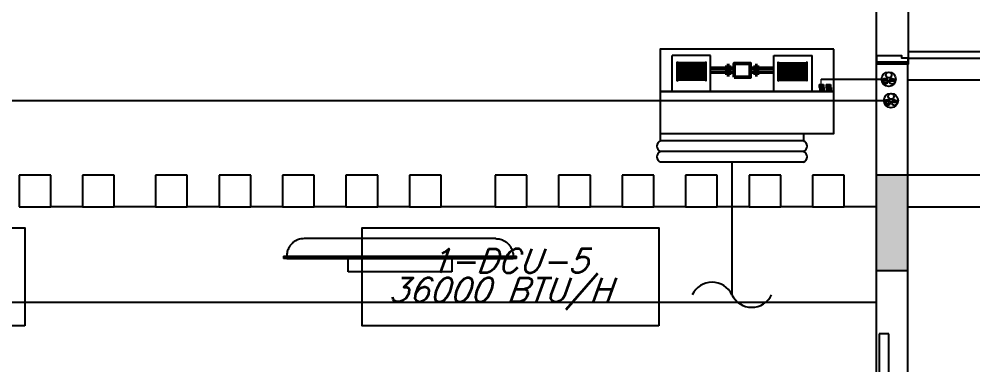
# Model space of a CAD drawing. Header units: metres. Extents: x -658 to -58, y -713 to -118.
# Drawn here: x -98.85 to -92.84, y -134.75 to -132.57 of the extents above; entities that cross this region are included whole.
import ezdxf
from ezdxf.enums import TextEntityAlignment as Align

# ---------------------------------------------------------------- set-up
doc = ezdxf.new("R2010")
doc.units = ezdxf.units.M
doc.header["$LTSCALE"] = 100
doc.linetypes.add('251$0$HIDDEN', pattern=[0.375, 0.25, -0.125])
for name, color, linetype in [('cw', 4, 'Continuous'), ('DCUT', 7, 'Continuous'), ('DIM-in', 5, 'Continuous'), ('DUCT', 4, 'Continuous'), ('FAN-COIL', 7, 'Continuous'), ('plan', 8, 'Continuous'), ('REF-PIPE', 6, 'Continuous'), ('TEXT AC', 7, 'Continuous')]:
    doc.layers.add(name, color=color, linetype=linetype)
doc.layers.add('Wall', color=7, linetype='Continuous', lineweight=50)
doc.styles.add('rss_dim1', font='romans.shx')

# ---------------------------------------------------------------- blocks, each defined once
blk = doc.blocks.new('TV - Flat Screen - 1270mm-598457-الدور الارضي')
for p, q in [((0.5997, 0.0585), (-0.6076, 0.0585)), ((-0.7376, -0.0515), (-0.7376, -0.0665)), ((-0.7376, -0.0515), (-0.7226, -0.0515)), ((-0.7226, -0.0515), (0.7147, -0.0515)), ((0.7147, -0.0515), (0.7297, -0.0515)), ((0.7297, -0.0665), (0.7297, -0.0515)), ((-0.7226, -0.0665), (-0.7376, -0.0665)), ((0.7147, -0.0665), (-0.7226, -0.0665)), ((-0.7176, -0.0665), (-0.7176, -0.0695)), ((0.7097, -0.0695), (-0.7176, -0.0695)), ((-0.3308, -0.1515), (-0.3308, -0.0695)), ((0.3229, -0.0695), (0.3229, -0.1515)), ((0.7097, -0.0695), (0.7097, -0.0665)), ((0.7297, -0.0665), (0.7147, -0.0665)), ((0.3229, -0.1515), (-0.3308, -0.1515))]:
    blk.add_line(p, q)
for points in [[(-0.6076, 0.0585), (-0.6125, 0.0585), (-0.6222, 0.0579), (-0.6361, 0.0551), (-0.6475, 0.0512), (-0.6563, 0.0473), (-0.6627, 0.0439), (-0.6687, 0.0401), (-0.6746, 0.0359), (-0.6802, 0.0313), (-0.6855, 0.0264), (-0.6903, 0.0211), (-0.6949, 0.0156), (-0.6992, 0.0097), (-0.7042, 0.0015), (-0.7095, -0.0092), (-0.7157, -0.0275), (-0.7176, -0.0419), (-0.7176, -0.0515)], [(0.5997, 0.0585), (0.6045, 0.0585), (0.6141, 0.0579), (0.6283, 0.0551), (0.6397, 0.0512), (0.6484, 0.0473), (0.6548, 0.0439), (0.6609, 0.0401), (0.6667, 0.0359), (0.6723, 0.0313), (0.6776, 0.0264), (0.6825, 0.0211), (0.6871, 0.0156), (0.6912, 0.0097), (0.6963, 0.0015), (0.7016, -0.0092), (0.7078, -0.0275), (0.7097, -0.0419), (0.7097, -0.0515)]]:
    blk.add_open_spline(points, degree=3, knots=[0, 0, 0, 0, 0.083333, 0.166667, 0.25, 0.291667, 0.333333, 0.375, 0.416667, 0.458333, 0.5, 0.541667, 0.583333, 0.625, 0.666667, 0.75, 0.833333, 1, 1, 1, 1])
blk = doc.blocks.new('*U114')
for points in [[(79, 916), (79, 100), (39, 100), (39, 916)], [(0, -100), (14, -100), (14, 100), (0, 100)], [(900, -100), (886, -100), (886, 100), (900, 100)]]:
    blk.add_lwpolyline(points, close=True)
at = {"ltscale": 0.25}
for points in [[(900, 100), (0, 100)], [(0, -100), (900, -100)]]:
    blk.add_lwpolyline(points, dxfattribs=at)
at = {"flags": 128}
for points in [[(14, -100), (14, 100), (14, 100), (39, 100), (39, 60), (52, 60), (52, -100)], [(886, -100), (886, 100), (886, 100), (861, 100), (861, 60), (848, 60), (848, -100), (886, -100)]]:
    blk.add_lwpolyline(points, close=True, dxfattribs=at)
at = {"ltscale": 0.25}
blk.add_arc((38.2, 88.8), 822.9, 0.40319, 87.18918, dxfattribs=at)
blk = doc.blocks.new('GREGRERGREGRE')
h = blk.add_hatch(color=256)
h.dxf.hatch_style = 1
h.paths.add_polyline_path([(-212.2055, -134.1512), (-212.0055, -134.1512), (-212.0055, -133.5512), (-212.2055, -133.5512)])
blk.add_lwpolyline([(-212.2055, -134.1512), (-212.0055, -134.1512), (-212.0055, -133.5512), (-212.2055, -133.5512)], close=True)
blk = doc.blocks.new('A$Cc2be8e3e')
at = {"layer": 'plan'}
for p, q in [((-23.8035, 15.6095), (-24.0035, 15.6095)), ((-24.0035, 15.6095), (-24.0035, 12.3095)), ((-23.8035, 14.9095), (-23.8035, 15.6095)), ((-22.6035, 15.5095), (-23.8035, 15.5095)), ((-29.2035, 14.9095), (-29.4035, 14.9095)), ((-29.4035, 14.9095), (-29.4035, 14.7095)), ((-29.2035, 14.7095), (-29.2035, 14.9095)), ((-28.8035, 14.9095), (-29.0035, 14.9095)), ((-29.0035, 14.9095), (-29.0035, 14.7095)), ((-28.8035, 14.7095), (-28.8035, 14.9095)), ((-28.3435, 14.9095), (-28.5435, 14.9095)), ((-28.5435, 14.9095), (-28.5435, 14.7095)), ((-28.3435, 14.7095), (-28.3435, 14.9095)), ((-27.9435, 14.9095), (-28.1435, 14.9095)), ((-28.1435, 14.9095), (-28.1435, 14.7095)), ((-27.9435, 14.7095), (-27.9435, 14.9095)), ((-27.5435, 14.9095), (-27.7435, 14.9095)), ((-27.7435, 14.9095), (-27.7435, 14.7095)), ((-27.5435, 14.7095), (-27.5435, 14.9095)), ((-27.1435, 14.9095), (-27.3435, 14.9095)), ((-27.3435, 14.9095), (-27.3435, 14.7095)), ((-27.1435, 14.7095), (-27.1435, 14.9095)), ((-26.7435, 14.9095), (-26.9435, 14.9095)), ((-26.9435, 14.9095), (-26.9435, 14.7095)), ((-26.7435, 14.7095), (-26.7435, 14.9095)), ((-26.2035, 14.9095), (-26.4035, 14.9095)), ((-26.4035, 14.9095), (-26.4035, 14.7095)), ((-26.2035, 14.7095), (-26.2035, 14.9095)), ((-25.8035, 14.9095), (-26.0035, 14.9095)), ((-26.0035, 14.9095), (-26.0035, 14.7095)), ((-25.8035, 14.7095), (-25.8035, 14.9095)), ((-25.4035, 14.9095), (-25.6035, 14.9095)), ((-25.6035, 14.9095), (-25.6035, 14.7095)), ((-25.4035, 14.7095), (-25.4035, 14.9095)), ((-25.0035, 14.9095), (-25.2035, 14.9095)), ((-25.2035, 14.9095), (-25.2035, 14.7095)), ((-25.0035, 14.7095), (-25.0035, 14.9095)), ((-24.6035, 14.9095), (-24.8035, 14.9095)), ((-24.8035, 14.9095), (-24.8035, 14.7095)), ((-24.6035, 14.7095), (-24.6035, 14.9095)), ((-24.2035, 14.9095), (-24.4035, 14.9095)), ((-24.4035, 14.9095), (-24.4035, 14.7095)), ((-24.2035, 14.7095), (-24.2035, 14.9095)), ((-22.0035, 14.9095), (-23.8035, 14.9095)), ((-29.4035, 14.7095), (-29.2035, 14.7095)), ((-29.0035, 14.7095), (-29.2035, 14.7095)), ((-29.0035, 14.7095), (-28.8035, 14.7095)), ((-28.5435, 14.7095), (-28.8035, 14.7095)), ((-28.5435, 14.7095), (-28.3435, 14.7095)), ((-28.1435, 14.7095), (-28.3435, 14.7095)), ((-28.1435, 14.7095), (-27.9435, 14.7095)), ((-27.7435, 14.7095), (-27.9435, 14.7095)), ((-27.7435, 14.7095), (-27.5435, 14.7095)), ((-27.3435, 14.7095), (-27.5435, 14.7095)), ((-27.3435, 14.7095), (-27.1435, 14.7095)), ((-26.9435, 14.7095), (-27.1435, 14.7095)), ((-26.9435, 14.7095), (-26.7435, 14.7095)), ((-26.4035, 14.7095), (-26.7435, 14.7095)), ((-26.4035, 14.7095), (-26.2035, 14.7095)), ((-26.0035, 14.7095), (-26.2035, 14.7095)), ((-26.0035, 14.7095), (-25.8035, 14.7095)), ((-25.6035, 14.7095), (-25.8035, 14.7095)), ((-25.6035, 14.7095), (-25.4035, 14.7095)), ((-25.2035, 14.7095), (-25.4035, 14.7095)), ((-25.2035, 14.7095), (-25.0035, 14.7095)), ((-24.8035, 14.7095), (-25.0035, 14.7095)), ((-24.8035, 14.7095), (-24.6035, 14.7095)), ((-24.4035, 14.7095), (-24.6035, 14.7095)), ((-24.4035, 14.7095), (-24.2035, 14.7095)), ((-24.0035, 14.7095), (-24.2035, 14.7095)), ((-23.8035, 14.7095), (-21.3035, 14.7095)), ((-23.8035, 12.3095), (-23.8035, 14.7095)), ((-29.8035, 14.1095), (-24.0035, 14.1095)), ((-23.9235, 13.9095), (-23.9835, 13.9095)), ((-23.9835, 13.9095), (-23.9835, 12.3095)), ((-23.9235, 12.3095), (-23.9235, 13.9095))]:
    blk.add_line(p, q, dxfattribs=at)
for name, p in [('GREGRERGREGRE', (188.202, 148.4607)), ('TV - Flat Screen - 1270mm-598457-الدور الارضي', (-26.9996, 14.451))]:
    blk.add_blockref(name, p, dxfattribs=at)
at = {"layer": 'plan', "xscale": -0.001, "yscale": 0.001, "zscale": 0.001, "rotation": 270}
blk.add_blockref('*U114', (-23.901, 15.6095), dxfattribs=at)
blk = doc.blocks.new('CCD32')
at = {"layer": 'DCUT', "color": 220, "linetype": '251$0$HIDDEN', "lineweight": -2}
blk.add_line((-0.6231, -0.5404), (-0.6231, -0.5799), dxfattribs=at)
at = {"layer": 'DCUT'}
for points in [[(-0.71, -0.79), (0.5, -0.79), (0.5, -0.2), (-0.71, -0.2)], [(-0.71, -0.495), (0.5, -0.495), (0.5, -0.2), (-0.71, -0.2)]]:
    blk.add_lwpolyline(points, close=True, dxfattribs=at)
at = {"layer": 'DIM-in', "color": 0}
blk.add_line((0.5, -0.495), (-0.71, -0.495), dxfattribs=at)
at = {"layer": 'DUCT'}
for p, q in [((-0.5, 0), (0.5, 0)), ((-0.5, -0.075), (0.5, -0.075)), ((-0.5, -0.2), (-0.5, -0.15)), ((-0.5, -0.15), (0.5, -0.15)), ((0.5, -0.2), (0.5, -0.15)), ((-0.6916, -0.5168), (-0.6916, -0.495)), ((-0.6647, -0.5168), (-0.6916, -0.5168)), ((-0.6916, -0.5212), (-0.6916, -0.5168)), ((-0.66, -0.5212), (-0.6916, -0.5212)), ((-0.6888, -0.5168), (-0.6888, -0.495)), ((-0.6884, -0.5168), (-0.6884, -0.495)), ((-0.6615, -0.5168), (-0.6884, -0.5168)), ((-0.6884, -0.5212), (-0.6884, -0.5168)), ((-0.6568, -0.5212), (-0.6884, -0.5212)), ((-0.6869, -0.543), (-0.6869, -0.5212)), ((-0.6856, -0.5168), (-0.6856, -0.495)), ((-0.6837, -0.543), (-0.6837, -0.5212)), ((-0.6833, -0.4994), (-0.6833, -0.5147)), ((-0.682, -0.5244), (-0.682, -0.5397)), ((-0.6801, -0.4994), (-0.6801, -0.5147)), ((-0.6788, -0.5244), (-0.6788, -0.5397)), ((-0.6758, -0.5404), (-0.6758, -0.5244)), ((-0.6757, -0.4964), (-0.6757, -0.5141)), ((-0.6726, -0.5404), (-0.6726, -0.5244)), ((-0.6725, -0.4964), (-0.6725, -0.5141)), ((-0.6709, -0.5149), (-0.6709, -0.4971)), ((-0.6677, -0.5149), (-0.6677, -0.4971)), ((-0.6671, -0.5246), (-0.6671, -0.5404)), ((-0.6647, -0.5168), (-0.6647, -0.495)), ((-0.6647, -0.5168), (-0.6647, -0.5212)), ((-0.6639, -0.5246), (-0.6639, -0.5404)), ((-0.6615, -0.5168), (-0.6615, -0.495)), ((-0.6615, -0.5168), (-0.6615, -0.5212)), ((-0.66, -0.543), (-0.66, -0.5212)), ((-0.6568, -0.543), (-0.6568, -0.5212)), ((-0.6443, -0.5168), (-0.6443, -0.495)), ((-0.6175, -0.5168), (-0.6443, -0.5168)), ((-0.6443, -0.5212), (-0.6443, -0.5168)), ((-0.6128, -0.5212), (-0.6443, -0.5212)), ((-0.6415, -0.5168), (-0.6415, -0.495)), ((-0.6411, -0.5168), (-0.6411, -0.495)), ((-0.6143, -0.5168), (-0.6411, -0.5168)), ((-0.6411, -0.5212), (-0.6411, -0.5168)), ((-0.6096, -0.5212), (-0.6411, -0.5212)), ((-0.6396, -0.543), (-0.6396, -0.5212)), ((-0.6383, -0.5168), (-0.6383, -0.495)), ((-0.6364, -0.543), (-0.6364, -0.5212)), ((-0.636, -0.4994), (-0.636, -0.5147)), ((-0.6347, -0.5244), (-0.6347, -0.5397)), ((-0.6328, -0.4994), (-0.6328, -0.5147)), ((-0.6315, -0.5244), (-0.6315, -0.5397)), ((-0.6285, -0.5404), (-0.6285, -0.5244)), ((-0.6284, -0.4964), (-0.6284, -0.5141)), ((-0.6253, -0.5404), (-0.6253, -0.5244)), ((-0.6252, -0.4964), (-0.6252, -0.5141)), ((-0.6237, -0.5149), (-0.6237, -0.4971)), ((-0.6205, -0.5149), (-0.6205, -0.4971)), ((-0.6199, -0.5246), (-0.6199, -0.5404)), ((-0.6175, -0.5168), (-0.6175, -0.495)), ((-0.6175, -0.5168), (-0.6175, -0.5212)), ((-0.6167, -0.5246), (-0.6167, -0.5404)), ((-0.6143, -0.5168), (-0.6143, -0.495)), ((-0.6143, -0.5168), (-0.6143, -0.5212)), ((-0.6128, -0.543), (-0.6128, -0.5212)), ((-0.6096, -0.543), (-0.6096, -0.5212)), ((-0.66, -0.543), (-0.6869, -0.543)), ((-0.6568, -0.543), (-0.6837, -0.543)), ((-0.6128, -0.543), (-0.6396, -0.543)), ((-0.6096, -0.543), (-0.6364, -0.543))]:
    blk.add_line(p, q, dxfattribs=at)
at = {"layer": 'DUCT', "color": 2, "linetype": 'ByBlock'}
for p, q in [((-0.525, -0.566), (-0.5173, -0.5736)), ((-0.525, -0.566), (-0.525, -0.701)), ((-0.3302, -0.5736), (-0.5173, -0.5736)), ((-0.3302, -0.5736), (-0.5173, -0.5736)), ((-0.5173, -0.5736), (-0.5173, -0.6933)), ((-0.3302, -0.5778), (-0.5173, -0.5778)), ((-0.3302, -0.5902), (-0.5173, -0.5902)), ((-0.3232, -0.5666), (-0.3302, -0.5736)), ((-0.3302, -0.5736), (-0.3302, -0.6933)), ((-0.3225, -0.566), (-0.3225, -0.701)), ((0.179, -0.566), (0.179, -0.701)), ((0.1796, -0.5666), (0.1867, -0.5736)), ((0.1867, -0.5736), (0.3738, -0.5736)), ((0.1867, -0.5736), (0.3738, -0.5736)), ((0.1867, -0.5736), (0.1867, -0.6933)), ((0.1867, -0.5778), (0.3738, -0.5778)), ((0.1867, -0.5902), (0.3738, -0.5902)), ((0.3815, -0.566), (0.3738, -0.5736)), ((0.3738, -0.5736), (0.3738, -0.6933)), ((0.3815, -0.566), (0.3815, -0.701)), ((-0.3302, -0.6026), (-0.5173, -0.6026)), ((-0.3302, -0.6026), (-0.5173, -0.6026)), ((-0.3302, -0.6026), (-0.5173, -0.6026)), ((-0.3302, -0.6149), (-0.5173, -0.6149)), ((-0.3302, -0.6149), (-0.5173, -0.6149)), ((-0.3302, -0.6273), (-0.5173, -0.6273)), ((-0.3302, -0.6397), (-0.5173, -0.6397)), ((-0.3302, -0.6521), (-0.5173, -0.6521)), ((-0.3302, -0.6644), (-0.5173, -0.6644)), ((0.1867, -0.6026), (0.3738, -0.6026)), ((0.1867, -0.6026), (0.3738, -0.6026)), ((0.1867, -0.6026), (0.3738, -0.6026)), ((0.1867, -0.6149), (0.3738, -0.6149)), ((0.1867, -0.6149), (0.3738, -0.6149)), ((0.1867, -0.6273), (0.3738, -0.6273)), ((0.1867, -0.6397), (0.3738, -0.6397)), ((0.1867, -0.6521), (0.3738, -0.6521)), ((0.1867, -0.6644), (0.3738, -0.6644)), ((-0.525, -0.701), (-0.5173, -0.6933)), ((-0.3302, -0.6768), (-0.5173, -0.6768)), ((-0.3302, -0.6892), (-0.5173, -0.6892)), ((-0.3302, -0.6933), (-0.5173, -0.6933)), ((-0.3225, -0.701), (-0.3302, -0.6933)), ((0.179, -0.701), (0.1867, -0.6933)), ((0.1867, -0.6768), (0.3738, -0.6768)), ((0.1867, -0.6892), (0.3738, -0.6892)), ((0.1867, -0.6933), (0.3738, -0.6933)), ((0.3815, -0.701), (0.3738, -0.6933))]:
    blk.add_line(p, q, dxfattribs=at)
at = {"layer": 'DUCT'}
for centre, start, end in [((-0.4825, -0.0375), 115.01689, 244.98311), ((0.4825, -0.0375), 295.01689, 64.98311), ((-0.4825, -0.1125), 115.01689, 244.98311), ((0.4825, -0.1125), 295.01689, 64.98311)]:
    blk.add_arc(centre, 0.0414, start, end, dxfattribs=at)
at = {"layer": 'FAN-COIL'}
for p, q in [((-0.5597, -0.495), (-0.5597, -0.745)), ((-0.293, -0.495), (-0.293, -0.745)), ((0.1495, -0.495), (0.1495, -0.745)), ((0.4162, -0.495), (0.4162, -0.745)), ((-0.293, -0.745), (-0.5597, -0.745)), ((0.1495, -0.745), (0.4162, -0.745))]:
    blk.add_line(p, q, dxfattribs=at)
at = {"layer": 'Wall', "color": 7}
for p, q in [((-0.293, -0.628), (-0.1788, -0.628)), ((-0.293, -0.658), (-0.1788, -0.658)), ((-0.1788, -0.6113), (-0.1616, -0.6113)), ((-0.1788, -0.658), (-0.1788, -0.6113)), ((-0.1788, -0.628), (-0.1788, -0.6748)), ((-0.1702, -0.6113), (-0.1702, -0.6748)), ((-0.1616, -0.658), (-0.1616, -0.6113)), ((-0.1278, -0.628), (-0.1616, -0.628)), ((-0.1616, -0.628), (-0.1616, -0.6748)), ((-0.1616, -0.628), (-0.1288, -0.628)), ((-0.1278, -0.658), (-0.1616, -0.658)), ((-0.1616, -0.658), (-0.1288, -0.658)), ((-0.1278, -0.6458), (-0.1278, -0.6158)), ((-0.0158, -0.628), (0.0181, -0.628)), ((-0.0158, -0.658), (0.0181, -0.658)), ((0.0181, -0.658), (0.0181, -0.6113)), ((0.0352, -0.6113), (0.0181, -0.6113)), ((0.0181, -0.628), (0.0181, -0.6748)), ((0.0267, -0.6113), (0.0267, -0.6748)), ((0.1495, -0.628), (0.0342, -0.628)), ((0.1495, -0.658), (0.0342, -0.658)), ((0.0352, -0.658), (0.0352, -0.6113)), ((0.0352, -0.628), (0.0352, -0.6748)), ((-0.1788, -0.6748), (-0.1616, -0.6748)), ((0.0352, -0.6748), (0.0181, -0.6748))]:
    blk.add_line(p, q, dxfattribs=at)
blk.add_lwpolyline([(-0.0158, -0.594), (-0.1278, -0.594), (-0.1278, -0.6904), (-0.0158, -0.6904)], close=True, dxfattribs=at)
blk = doc.blocks.new('RP')
at = {"layer": 'REF-PIPE'}
blk.add_hatch(color=256, dxfattribs=at).paths.add_polyline_path([(0.35, -1.09, -1), (3.35, -1.15)])
blk.add_line((3.35, -1.15), (0.35, -1.09), dxfattribs=at)
for centre, radius in [((0, 0), 3.75), ((-1.89, -1.04), 1.5), ((0.04, 2.16), 1.5), ((1.85, -1.12), 1.5), ((-1.89, -1.04), 0.75)]:
    blk.add_circle(centre, radius, dxfattribs=at)

msp = doc.modelspace()

# ---------------------------------------------------------------- linework, layer by layer
at = {"layer": 'cw'}
for centre, start, end in [((-94.4839, -134.3644), 25.32988, 154.67012), ((-94.2342, -134.2461), 205.32988, 334.67012)]:
    msp.add_arc(centre, 0.1382, start, end, dxfattribs=at)
at = {"layer": 'DCUT'}
msp.add_line((-94.359, -133.4693), (-94.359, -134.3053), dxfattribs=at)
at = {"layer": 'REF-PIPE'}
for p, q in [((-93.7964, -132.9458), (-93.4163, -132.9458)), ((-100.4225, -133.0802), (-93.4021, -133.0802))]:
    msp.add_line(p, q, dxfattribs=at)
at = {"layer": 'TEXT AC', "color": 4}
for points in [[(-98.8145, -134.5019), (-100.6826, -134.5019), (-100.6826, -133.883), (-98.8145, -133.883)], [(-94.8207, -134.5019), (-96.6888, -134.5019), (-96.6888, -133.883), (-94.8207, -133.883)]]:
    msp.add_lwpolyline(points, close=True, dxfattribs=at)

# ---------------------------------------------------------------- block references
at = {"layer": 'plan'}
msp.add_blockref('A$Cc2be8e3e', (-69.4477, -148.4607), dxfattribs=at)
at = {"layer": 'REF-PIPE', "lineweight": 9, "xscale": 0.9028173591575768, "yscale": 0.9028173591575768, "zscale": 0.9028173591575768, "rotation": 180}
msp.add_blockref('CCD32', (-94.359, -133.4693), dxfattribs=at)
at = {"layer": 'REF-PIPE', "ltscale": 3, "xscale": 0.012, "yscale": 0.012, "zscale": 0.012}
for p in [(-93.3713, -132.9458), (-93.3571, -133.0802)]:
    msp.add_blockref('RP', p, dxfattribs=at)

# ---------------------------------------------------------------- texts
at = {"layer": 'TEXT AC', "color": 4, "style": 'rss_dim1', "oblique": 20}
for s, p in [('1-DCU-5', (-95.7669, -134.0909)), ('36000 BTU/H', (-95.8212, -134.2742))]:
    msp.add_text(s, height=0.15, dxfattribs=at).set_placement(p, align=Align.MIDDLE_CENTER)

doc.saveas('drawing.dxf')
